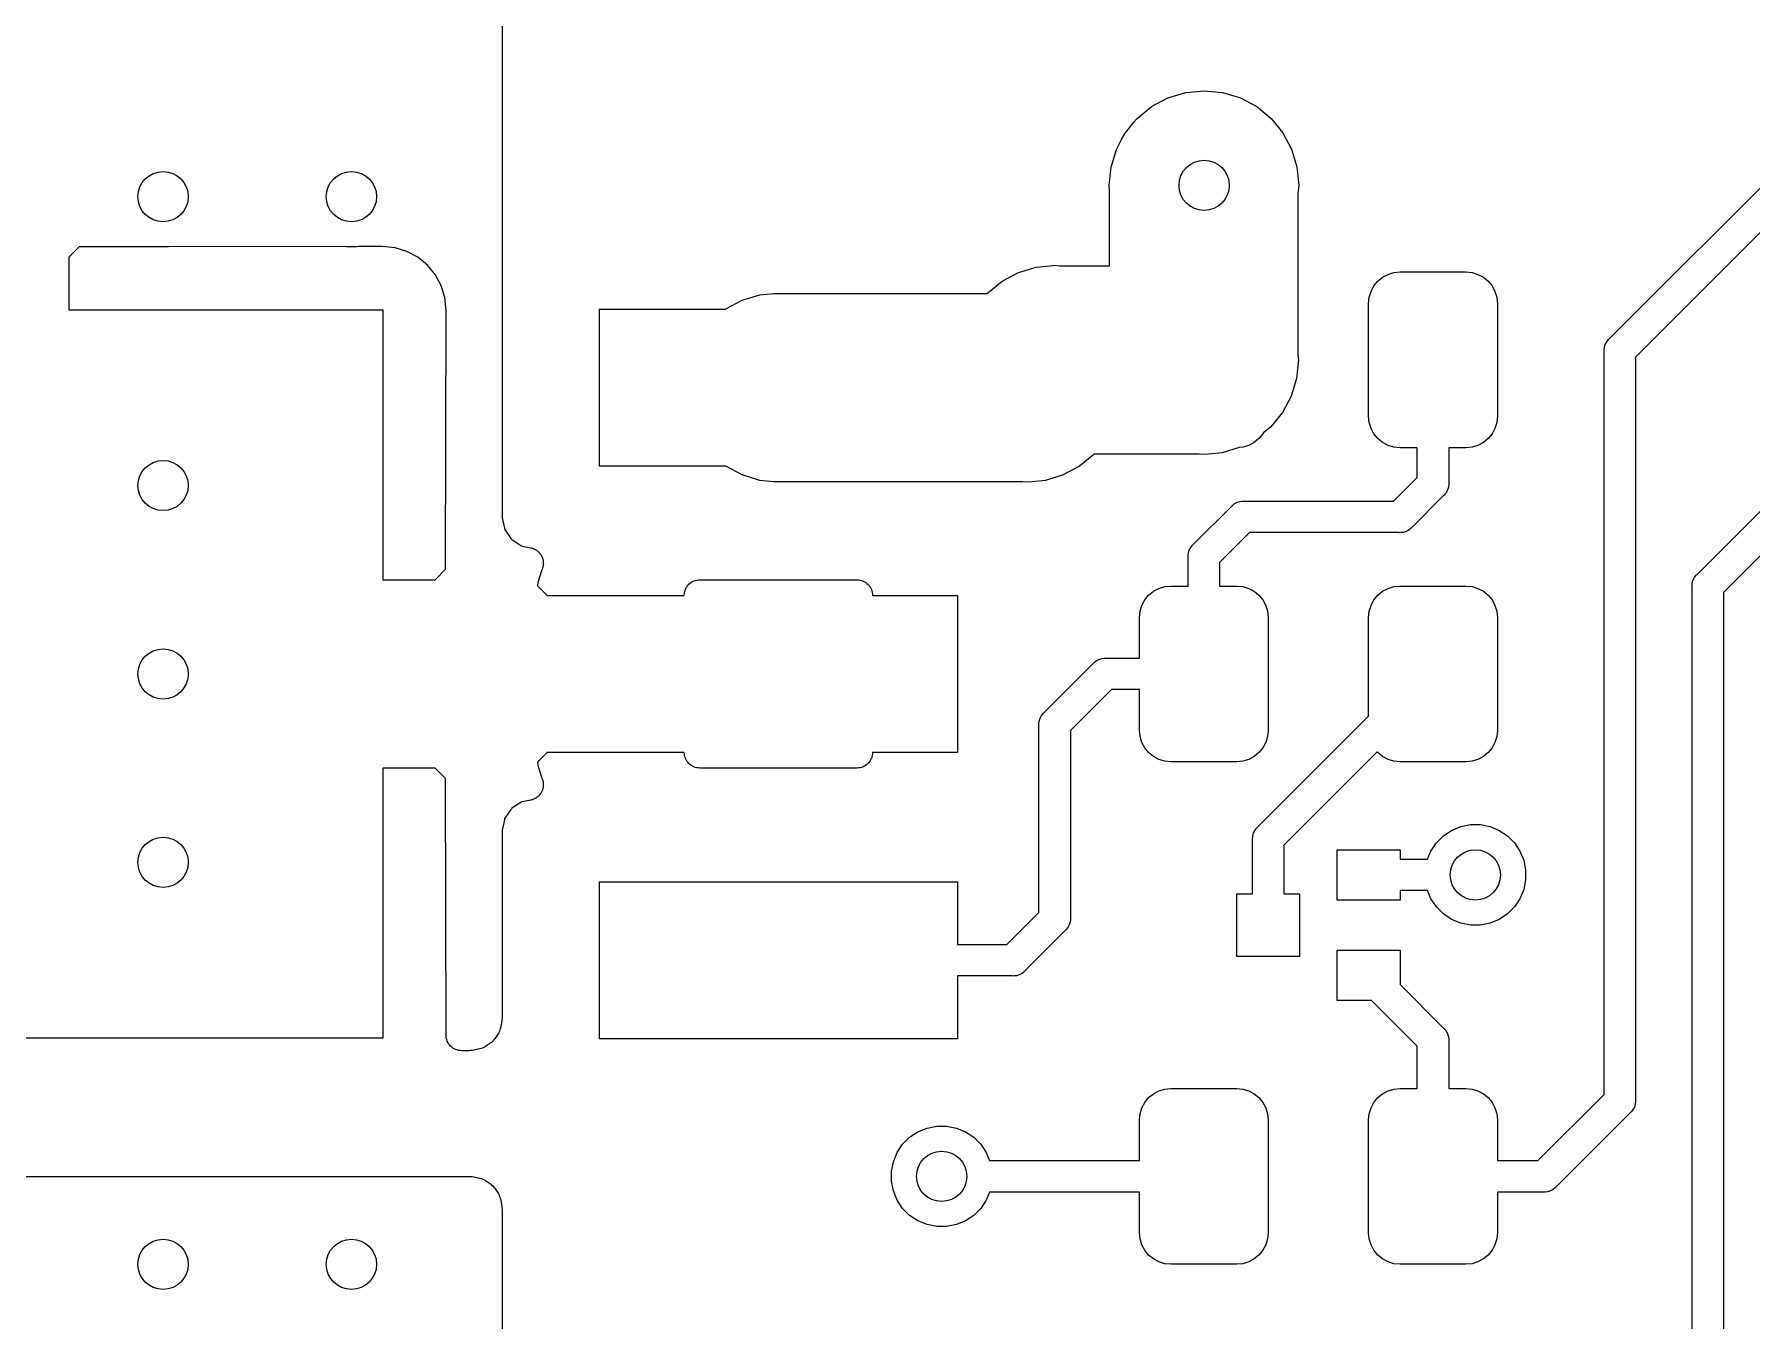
# Model space of a CAD drawing. Extents: x 1.69 to 6.13, y -5.81 to -1.91.
# Drawn here: x 2.845 to 3.384, y -3.234 to -2.831 of the extents above; entities that cross this region are included whole.
import ezdxf

# ---------------------------------------------------------------- set-up
doc = ezdxf.new("R2010")
doc.units = 0
doc.header["$MEASUREMENT"] = 0
doc.layers.add('BLACK', color=7, linetype='CONTINUOUS')

msp = doc.modelspace()

# ---------------------------------------------------------------- linework, layer by layer
at = {"layer": 'BLACK', "linetype": 'CONTINUOUS'}
for p, q in [((3.33921, -2.92647), (3.50222, -2.76346)), ((3.50357, -2.77602), (3.34744, -2.93216)), ((2.99213, -2.8056), (2.99213, -2.98204)), ((3.19572, -2.85368), (3.20085, -2.85093)), ((3.20085, -2.85093), (3.20642, -2.84925)), ((3.20642, -2.84925), (3.2122, -2.84868)), ((3.2122, -2.84868), (3.21799, -2.84925)), ((3.21799, -2.84925), (3.22356, -2.85093)), ((3.22356, -2.85093), (3.22869, -2.85368)), ((3.18956, -2.85937), (3.1902, -2.85859)), ((3.1902, -2.85859), (3.19113, -2.85746)), ((3.1902, -2.85859), (3.1902, -2.85859)), ((3.19113, -2.85746), (3.19225, -2.85654)), ((3.19225, -2.85654), (3.19235, -2.85644)), ((3.19235, -2.85644), (3.19572, -2.85368)), ((3.22869, -2.85368), (3.23318, -2.85737)), ((3.23318, -2.85737), (3.23687, -2.86186)), ((3.18469, -2.86709), (3.18633, -2.86402)), ((3.18633, -2.86402), (3.18744, -2.86196)), ((3.18744, -2.86196), (3.18956, -2.85937)), ((3.23687, -2.86186), (3.23962, -2.86699)), ((3.18301, -2.87266), (3.18469, -2.86709)), ((3.23962, -2.86699), (3.24131, -2.87256)), ((3.36677, -3.00029), (3.5024, -2.86466)), ((3.18244, -2.87844), (3.18301, -2.87266)), ((3.24131, -2.87256), (3.24188, -2.87835)), ((3.18258, -2.8799), (3.18244, -2.87844)), ((3.18258, -2.90354), (3.18258, -2.8799)), ((3.24188, -2.87835), (3.24163, -2.8808)), ((3.50389, -2.87708), (3.375, -3.00598)), ((3.24163, -2.8808), (3.24163, -2.93162)), ((2.85957, -2.89764), (2.8563, -2.90091)), ((2.8563, -2.90091), (2.8563, -2.91732)), ((2.88411, -2.89761), (2.85957, -2.89764)), ((2.88428, -2.89764), (2.88411, -2.89761)), ((2.88738, -2.89764), (2.88428, -2.89764)), ((2.88756, -2.8976), (2.88738, -2.89764)), ((2.94281, -2.89753), (2.88756, -2.8976)), ((2.94333, -2.89764), (2.94281, -2.89753)), ((2.94643, -2.89764), (2.94333, -2.89764)), ((2.94698, -2.89753), (2.94643, -2.89764)), ((2.95449, -2.89752), (2.94698, -2.89753)), ((2.95858, -2.89792), (2.95449, -2.89752)), ((2.96229, -2.89905), (2.95858, -2.89792)), ((2.96571, -2.90088), (2.96229, -2.89905)), ((2.96871, -2.90334), (2.96571, -2.90088)), ((2.97117, -2.90633), (2.96871, -2.90334)), ((2.973, -2.90975), (2.97117, -2.90633)), ((3.14887, -2.9084), (3.154, -2.90566)), ((3.154, -2.90566), (3.15957, -2.90397)), ((3.15957, -2.90397), (3.1639, -2.90354)), ((3.1639, -2.90354), (3.16535, -2.9034)), ((3.1639, -2.90354), (3.1639, -2.90354)), ((3.16535, -2.9034), (3.1668, -2.90354)), ((3.1668, -2.90354), (3.18258, -2.90354)), ((3.26666, -2.90839), (3.26815, -2.90717)), ((3.26815, -2.90717), (3.26986, -2.90626)), ((3.26986, -2.90626), (3.2717, -2.9057)), ((3.2717, -2.9057), (3.27362, -2.90551)), ((3.27362, -2.90551), (3.29429, -2.90551)), ((3.29429, -2.90551), (3.29621, -2.9057)), ((3.29621, -2.9057), (3.29806, -2.90626)), ((3.29806, -2.90626), (3.29976, -2.90717)), ((3.29976, -2.90717), (3.30125, -2.90839)), ((2.97412, -2.91346), (2.973, -2.90975)), ((3.06739, -2.91432), (3.07295, -2.91263)), ((3.07295, -2.91263), (3.07729, -2.9122)), ((3.07729, -2.9122), (3.14428, -2.9122)), ((3.14428, -2.9122), (3.14437, -2.91209)), ((3.14437, -2.91209), (3.14887, -2.9084)), ((3.26397, -2.91343), (3.26453, -2.91159)), ((3.26453, -2.91159), (3.26544, -2.90989)), ((3.26544, -2.90989), (3.26666, -2.90839)), ((3.30125, -2.90839), (3.30248, -2.90989)), ((3.30248, -2.90989), (3.30338, -2.91159)), ((3.30338, -2.91159), (3.30394, -2.91343)), ((2.8563, -2.91732), (2.95472, -2.91732)), ((2.95472, -2.91732), (2.95472, -3.00197)), ((2.97453, -2.91756), (2.97412, -2.91346)), ((2.97441, -2.9987), (2.97453, -2.91756)), ((3.02264, -2.96634), (3.02264, -2.91713)), ((3.02264, -2.91713), (3.06218, -2.91713)), ((3.06218, -2.91713), (3.06226, -2.91706)), ((3.06226, -2.91706), (3.06739, -2.91432)), ((3.26378, -2.91535), (3.26397, -2.91343)), ((3.26378, -2.95079), (3.26378, -2.91535)), ((3.30394, -2.91343), (3.30413, -2.91535)), ((3.30413, -2.91535), (3.30413, -2.95079)), ((3.33767, -2.92915), (3.33795, -2.92823)), ((3.33795, -2.92823), (3.33841, -2.92737)), ((3.33841, -2.92737), (3.33902, -2.92662)), ((3.33902, -2.92662), (3.33921, -2.92647)), ((3.24178, -2.93307), (3.24121, -2.93886)), ((3.24163, -2.93162), (3.24178, -2.93307)), ((3.33757, -2.93012), (3.3376, -2.92988)), ((3.3376, -2.93036), (3.33757, -2.93012)), ((3.3376, -2.92988), (3.33767, -2.92915)), ((3.3376, -2.92988), (3.3376, -2.92988)), ((3.3376, -3.16332), (3.3376, -2.93036)), ((3.34744, -2.93216), (3.34744, -3.16511)), ((3.24121, -2.93886), (3.23952, -2.94443)), ((3.23952, -2.94443), (3.23678, -2.94955)), ((3.23678, -2.94955), (3.23309, -2.95405)), ((3.23309, -2.95405), (3.2308, -2.95593)), ((3.26397, -2.95271), (3.26378, -2.95079)), ((3.26453, -2.95455), (3.26397, -2.95271)), ((3.26544, -2.95626), (3.26453, -2.95455)), ((3.30338, -2.95455), (3.30248, -2.95626)), ((3.30394, -2.95271), (3.30338, -2.95455)), ((3.30413, -2.95079), (3.30394, -2.95271)), ((3.22323, -2.96055), (3.21789, -2.96217)), ((3.22436, -2.96044), (3.22323, -2.96055)), ((3.22621, -2.95988), (3.22436, -2.96044)), ((3.22791, -2.95897), (3.22621, -2.95988)), ((3.2294, -2.95775), (3.22791, -2.95897)), ((3.23062, -2.95626), (3.2294, -2.95775)), ((3.2308, -2.95593), (3.23062, -2.95626)), ((3.26666, -2.95775), (3.26544, -2.95626)), ((3.26815, -2.95897), (3.26666, -2.95775)), ((3.26986, -2.95988), (3.26815, -2.95897)), ((3.2717, -2.96044), (3.26986, -2.95988)), ((3.27362, -2.96063), (3.2717, -2.96044)), ((3.27904, -2.96063), (3.27362, -2.96063)), ((3.27904, -2.96991), (3.27904, -2.96063)), ((3.29429, -2.96063), (3.28888, -2.96063)), ((3.28888, -2.96063), (3.28888, -2.97171)), ((3.29621, -2.96044), (3.29429, -2.96063)), ((3.29806, -2.95988), (3.29621, -2.96044)), ((3.29976, -2.95897), (3.29806, -2.95988)), ((3.30125, -2.95775), (3.29976, -2.95897)), ((3.30248, -2.95626), (3.30125, -2.95775)), ((3.06218, -2.96634), (3.02264, -2.96634)), ((3.06226, -2.9664), (3.06218, -2.96634)), ((3.06739, -2.96914), (3.06226, -2.9664)), ((3.17318, -2.9664), (3.16805, -2.96914)), ((3.17767, -2.96271), (3.17318, -2.9664)), ((3.17777, -2.9626), (3.17767, -2.96271)), ((3.21066, -2.9626), (3.17777, -2.9626)), ((3.21211, -2.96274), (3.21066, -2.9626)), ((3.21356, -2.9626), (3.21211, -2.96274)), ((3.21789, -2.96217), (3.21356, -2.9626)), ((3.07295, -2.97083), (3.06739, -2.96914)), ((3.07729, -2.97126), (3.07295, -2.97083)), ((3.15524, -2.97126), (3.07729, -2.97126)), ((3.15669, -2.9714), (3.15524, -2.97126)), ((3.15814, -2.97126), (3.15669, -2.9714)), ((3.16248, -2.97083), (3.15814, -2.97126)), ((3.15814, -2.97126), (3.15814, -2.97126)), ((3.16805, -2.96914), (3.16248, -2.97083)), ((3.27158, -2.97736), (3.27904, -2.96991)), ((3.28888, -2.97171), (3.2889, -2.97195)), ((3.28727, -2.9756), (3.27727, -2.98559)), ((3.28745, -2.97545), (3.28727, -2.9756)), ((3.28767, -2.97518), (3.28745, -2.97545)), ((3.28807, -2.9747), (3.28767, -2.97518)), ((3.28853, -2.97384), (3.28807, -2.9747)), ((3.28861, -2.97355), (3.28853, -2.97384)), ((3.28881, -2.97291), (3.28861, -2.97355)), ((3.28888, -2.97219), (3.28881, -2.97291)), ((3.2889, -2.97195), (3.28888, -2.97219)), ((3.28888, -2.97219), (3.28888, -2.97219)), ((2.99213, -2.98204), (2.99217, -2.98252)), ((2.99217, -2.98252), (2.99283, -2.98581)), ((3.2088, -2.99094), (3.22076, -2.97897)), ((3.22076, -2.97897), (3.22091, -2.97879)), ((3.22091, -2.97879), (3.2212, -2.97855)), ((3.2212, -2.97855), (3.22166, -2.97817)), ((3.22166, -2.97817), (3.22252, -2.97771)), ((3.22252, -2.97771), (3.22344, -2.97743)), ((3.22344, -2.97743), (3.22417, -2.97736)), ((3.22417, -2.97736), (3.22441, -2.97734)), ((3.22417, -2.97736), (3.22417, -2.97736)), ((3.22441, -2.97734), (3.22465, -2.97736)), ((3.22465, -2.97736), (3.27158, -2.97736)), ((2.99283, -2.98581), (2.9929, -2.98604)), ((2.9929, -2.98604), (2.99301, -2.98625)), ((2.99301, -2.98625), (2.99487, -2.98904)), ((3.22645, -2.9872), (3.21703, -2.99662)), ((3.27338, -2.9872), (3.22645, -2.9872)), ((3.27362, -2.98723), (3.27338, -2.9872)), ((3.27386, -2.9872), (3.27362, -2.98723)), ((3.27459, -2.98713), (3.27386, -2.9872)), ((3.27386, -2.9872), (3.27386, -2.9872)), ((3.27551, -2.98685), (3.27459, -2.98713)), ((3.27637, -2.9864), (3.27551, -2.98685)), ((3.27712, -2.98578), (3.27637, -2.9864)), ((3.27727, -2.98559), (3.27712, -2.98578)), ((2.99487, -2.98904), (2.99503, -2.98923)), ((2.99503, -2.98923), (2.99521, -2.98938)), ((2.99521, -2.98938), (2.998, -2.99124)), ((2.998, -2.99124), (2.99821, -2.99135)), ((2.99821, -2.99135), (2.99844, -2.99142)), ((2.99844, -2.99142), (3.00108, -2.99195)), ((3.00108, -2.99195), (3.00115, -2.99196)), ((3.00115, -2.99196), (3.00139, -2.99204)), ((3.00139, -2.99204), (3.00163, -2.99209)), ((3.00163, -2.99209), (3.00185, -2.99218)), ((3.00185, -2.99218), (3.00207, -2.99226)), ((3.00207, -2.99226), (3.00228, -2.99238)), ((3.00228, -2.99238), (3.00251, -2.99247)), ((3.00251, -2.99247), (3.0027, -2.99261)), ((3.0027, -2.99261), (3.00291, -2.99272)), ((3.00291, -2.99272), (3.0031, -2.99288)), ((3.0031, -2.99288), (3.0033, -2.99302)), ((3.0033, -2.99302), (3.00347, -2.99319)), ((3.00347, -2.99319), (3.00364, -2.99334)), ((3.00364, -2.99334), (3.0038, -2.99353)), ((3.20726, -2.99362), (3.20754, -2.99269)), ((3.20754, -2.99269), (3.20799, -2.99184)), ((3.20799, -2.99184), (3.20861, -2.99109)), ((3.20861, -2.99109), (3.2088, -2.99094)), ((2.97114, -3.00197), (2.97441, -2.9987)), ((3.0038, -2.99353), (3.00397, -2.99371)), ((3.00397, -2.99371), (3.0041, -2.9939)), ((3.0041, -2.9939), (3.00424, -2.99409)), ((3.00424, -2.99409), (3.00436, -2.99431)), ((3.00436, -2.99431), (3.00449, -2.99451)), ((3.00449, -2.99451), (3.00458, -2.99473)), ((3.00466, -2.99869), (3.00454, -2.99891)), ((3.00458, -2.99473), (3.00469, -2.99494)), ((3.00473, -2.99847), (3.00466, -2.99869)), ((3.00469, -2.99494), (3.00476, -2.99518)), ((3.00482, -2.99825), (3.00473, -2.99847)), ((3.00476, -2.99518), (3.00485, -2.99541)), ((3.00487, -2.99801), (3.00482, -2.99825)), ((3.00485, -2.99541), (3.00489, -2.99564)), ((3.00494, -2.99777), (3.00487, -2.99801)), ((3.00489, -2.99564), (3.00496, -2.99586)), ((3.00497, -2.99754), (3.00494, -2.99777)), ((3.00496, -2.99586), (3.00498, -2.99611)), ((3.00502, -2.99731), (3.00497, -2.99754)), ((3.00498, -2.99611), (3.00503, -2.99635)), ((3.00503, -2.99635), (3.00502, -2.99658)), ((3.00502, -2.99658), (3.00505, -2.99682)), ((3.00505, -2.99682), (3.00502, -2.99706)), ((3.00502, -2.99706), (3.00502, -2.99731)), ((3.20716, -2.99459), (3.20719, -2.99435)), ((3.20719, -2.99483), (3.20716, -2.99459)), ((3.20719, -2.99435), (3.20726, -2.99362)), ((3.20719, -2.99435), (3.20719, -2.99435)), ((3.20719, -3.00394), (3.20719, -2.99483)), ((3.21703, -2.99662), (3.21703, -3.00394)), ((2.95472, -3.00197), (2.97114, -3.00197)), ((3.00327, -3.00285), (3.00317, -3.00384)), ((3.00317, -3.00384), (3.00622, -3.00689)), ((3.00443, -2.99916), (3.00327, -3.00285)), ((3.00444, -2.99914), (3.00443, -2.99916)), ((3.00454, -2.99891), (3.00444, -2.99914)), ((3.04983, -3.00455), (3.05005, -3.00414)), ((3.05005, -3.00414), (3.05006, -3.00412)), ((3.05006, -3.00412), (3.05007, -3.00411)), ((3.05007, -3.00411), (3.05037, -3.00375)), ((3.05037, -3.00375), (3.05067, -3.0034)), ((3.05067, -3.0034), (3.05068, -3.00339)), ((3.05068, -3.00339), (3.05069, -3.00337)), ((3.05069, -3.00337), (3.05105, -3.00308)), ((3.05105, -3.00308), (3.05141, -3.00279)), ((3.05141, -3.00279), (3.05143, -3.00278)), ((3.05143, -3.00278), (3.05144, -3.00277)), ((3.05144, -3.00277), (3.05185, -3.00256)), ((3.05185, -3.00256), (3.05226, -3.00234)), ((3.05226, -3.00234), (3.05227, -3.00233)), ((3.05227, -3.00233), (3.05229, -3.00233)), ((3.05229, -3.00233), (3.05274, -3.0022)), ((3.05274, -3.0022), (3.05318, -3.00206)), ((3.05318, -3.00206), (3.0532, -3.00206)), ((3.0532, -3.00206), (3.05321, -3.00206)), ((3.05321, -3.00206), (3.05367, -3.00201)), ((3.05367, -3.00201), (3.05413, -3.00197)), ((3.05413, -3.00197), (3.10335, -3.00197)), ((3.10335, -3.00197), (3.10338, -3.00197)), ((3.10338, -3.00197), (3.10338, -3.00197)), ((3.10338, -3.00197), (3.10338, -3.00197)), ((3.10338, -3.00197), (3.10342, -3.00197)), ((3.10342, -3.00197), (3.10387, -3.00202)), ((3.10387, -3.00202), (3.10434, -3.00207)), ((3.10434, -3.00207), (3.10435, -3.00207)), ((3.10435, -3.00207), (3.10437, -3.00208)), ((3.10437, -3.00208), (3.10481, -3.00222)), ((3.10481, -3.00222), (3.10525, -3.00235)), ((3.10525, -3.00235), (3.10527, -3.00236)), ((3.10527, -3.00236), (3.10529, -3.00237)), ((3.10529, -3.00237), (3.10569, -3.00259)), ((3.10569, -3.00259), (3.1061, -3.00281)), ((3.1061, -3.00281), (3.10611, -3.00282)), ((3.10611, -3.00282), (3.10613, -3.00283)), ((3.10613, -3.00283), (3.10648, -3.00313)), ((3.10648, -3.00313), (3.10684, -3.00342)), ((3.10684, -3.00342), (3.10685, -3.00344)), ((3.10685, -3.00344), (3.10686, -3.00345)), ((3.10686, -3.00345), (3.10715, -3.00381)), ((3.10715, -3.00381), (3.10745, -3.00417)), ((3.10745, -3.00417), (3.10745, -3.00418)), ((3.19801, -3.00469), (3.19985, -3.00413)), ((3.19985, -3.00413), (3.20177, -3.00394)), ((3.20177, -3.00394), (3.20719, -3.00394)), ((3.21703, -3.00394), (3.22244, -3.00394)), ((3.22244, -3.00394), (3.22436, -3.00413)), ((3.22436, -3.00413), (3.22621, -3.00469)), ((3.26986, -3.00469), (3.2717, -3.00413)), ((3.2717, -3.00413), (3.27362, -3.00394)), ((3.27362, -3.00394), (3.29429, -3.00394)), ((3.29429, -3.00394), (3.29621, -3.00413)), ((3.29621, -3.00413), (3.29806, -3.00469)), ((3.36513, -3.00394), (3.36516, -3.0037)), ((3.36516, -3.00418), (3.36513, -3.00394)), ((3.36516, -3.0037), (3.36523, -3.00297)), ((3.36516, -3.0037), (3.36516, -3.0037)), ((3.36523, -3.00297), (3.36551, -3.00204)), ((3.36551, -3.00204), (3.36597, -3.00119)), ((3.36597, -3.00119), (3.36658, -3.00044)), ((3.36658, -3.00044), (3.36677, -3.00029)), ((3.00622, -3.00689), (3.04921, -3.00689)), ((3.04921, -3.00682), (3.04926, -3.00636)), ((3.04921, -3.00685), (3.04921, -3.00682)), ((3.04921, -3.00686), (3.04921, -3.00685)), ((3.04921, -3.00689), (3.04921, -3.00686)), ((3.04921, -3.00686), (3.04921, -3.00686)), ((3.04926, -3.00636), (3.04931, -3.0059)), ((3.04931, -3.0059), (3.04932, -3.00588)), ((3.04932, -3.00587), (3.04946, -3.00543)), ((3.04932, -3.00588), (3.04932, -3.00587)), ((3.04946, -3.00543), (3.0496, -3.00498)), ((3.0496, -3.00498), (3.04961, -3.00497)), ((3.04961, -3.00495), (3.04983, -3.00455)), ((3.04961, -3.00497), (3.04961, -3.00495)), ((3.10745, -3.00418), (3.10746, -3.0042)), ((3.10746, -3.0042), (3.10768, -3.00461)), ((3.10768, -3.00461), (3.1079, -3.00501)), ((3.1079, -3.00501), (3.1079, -3.00503)), ((3.1079, -3.00503), (3.10791, -3.00505)), ((3.10791, -3.00505), (3.10804, -3.00549)), ((3.10804, -3.00549), (3.10817, -3.00593)), ((3.10817, -3.00593), (3.10818, -3.00595)), ((3.10818, -3.00595), (3.10818, -3.00597)), ((3.10818, -3.00597), (3.10822, -3.00643)), ((3.10822, -3.00643), (3.10827, -3.00689)), ((3.10827, -3.00689), (3.13484, -3.00689)), ((3.13484, -3.00689), (3.13484, -3.0561)), ((3.19268, -3.01001), (3.19359, -3.00831)), ((3.19359, -3.00831), (3.19481, -3.00682)), ((3.19481, -3.00682), (3.1963, -3.0056)), ((3.1963, -3.0056), (3.19801, -3.00469)), ((3.22621, -3.00469), (3.22791, -3.0056)), ((3.22791, -3.0056), (3.2294, -3.00682)), ((3.2294, -3.00682), (3.23062, -3.00831)), ((3.23062, -3.00831), (3.23153, -3.01001)), ((3.26453, -3.01001), (3.26544, -3.00831)), ((3.26544, -3.00831), (3.26666, -3.00682)), ((3.26666, -3.00682), (3.26815, -3.0056)), ((3.26815, -3.0056), (3.26986, -3.00469)), ((3.29806, -3.00469), (3.29976, -3.0056)), ((3.29976, -3.0056), (3.30125, -3.00682)), ((3.30125, -3.00682), (3.30248, -3.00831)), ((3.30248, -3.00831), (3.30338, -3.01001)), ((3.36516, -3.55702), (3.36516, -3.00418)), ((3.375, -3.00598), (3.375, -3.55881)), ((3.19193, -3.01378), (3.19212, -3.01186)), ((3.19193, -3.02657), (3.19193, -3.01378)), ((3.19212, -3.01186), (3.19268, -3.01001)), ((3.23153, -3.01001), (3.23209, -3.01186)), ((3.23209, -3.01186), (3.23228, -3.01378)), ((3.23228, -3.01378), (3.23228, -3.04921)), ((3.26378, -3.01378), (3.26397, -3.01186)), ((3.26378, -3.04471), (3.26378, -3.01378)), ((3.26397, -3.01186), (3.26453, -3.01001)), ((3.30338, -3.01001), (3.30394, -3.01186)), ((3.30394, -3.01186), (3.30413, -3.01378)), ((3.30413, -3.01378), (3.30413, -3.04921)), ((3.16205, -3.04359), (3.17745, -3.02819)), ((3.17745, -3.02819), (3.17761, -3.028)), ((3.17761, -3.028), (3.17779, -3.02785)), ((3.17779, -3.02785), (3.17831, -3.02742)), ((3.17779, -3.02785), (3.17779, -3.02785)), ((3.17831, -3.02742), (3.17836, -3.02738)), ((3.17836, -3.02738), (3.17921, -3.02693)), ((3.17921, -3.02693), (3.18014, -3.02665)), ((3.18014, -3.02665), (3.18086, -3.02657)), ((3.18086, -3.02657), (3.1811, -3.02655)), ((3.18086, -3.02657), (3.18086, -3.02657)), ((3.1811, -3.02655), (3.18134, -3.02657)), ((3.18134, -3.02657), (3.19193, -3.02657)), ((3.18314, -3.03642), (3.17028, -3.04928)), ((3.19193, -3.03642), (3.18314, -3.03642)), ((3.19193, -3.04921), (3.19193, -3.03642)), ((3.16041, -3.04724), (3.16043, -3.047)), ((3.16043, -3.04749), (3.16041, -3.04724)), ((3.16043, -3.047), (3.1605, -3.04628)), ((3.16043, -3.047), (3.16043, -3.047)), ((3.1605, -3.04628), (3.16079, -3.04535)), ((3.16079, -3.04535), (3.16124, -3.0445)), ((3.16124, -3.0445), (3.16186, -3.04375)), ((3.16186, -3.04375), (3.16205, -3.04359)), ((3.22897, -3.07952), (3.26378, -3.04471)), ((3.16043, -3.10623), (3.16043, -3.04749)), ((3.17028, -3.04928), (3.17028, -3.10803)), ((3.19212, -3.05113), (3.19193, -3.04921)), ((3.19268, -3.05298), (3.19212, -3.05113)), ((3.23209, -3.05113), (3.23153, -3.05298)), ((3.23228, -3.04921), (3.23209, -3.05113)), ((3.30394, -3.05113), (3.30338, -3.05298)), ((3.30413, -3.04921), (3.30394, -3.05113)), ((3.00622, -3.0561), (3.00317, -3.05915)), ((3.04921, -3.0561), (3.00622, -3.0561)), ((3.04926, -3.05656), (3.04921, -3.0561)), ((3.0493, -3.05702), (3.04926, -3.05656)), ((3.0493, -3.05704), (3.0493, -3.05702)), ((3.04931, -3.05706), (3.0493, -3.05704)), ((3.04944, -3.0575), (3.04931, -3.05706)), ((3.04957, -3.05795), (3.04944, -3.0575)), ((3.04958, -3.05796), (3.04957, -3.05795)), ((3.04958, -3.05798), (3.04958, -3.05796)), ((3.0498, -3.05839), (3.04958, -3.05798)), ((3.10788, -3.05801), (3.10787, -3.05802)), ((3.10802, -3.05757), (3.10788, -3.05801)), ((3.10816, -3.05713), (3.10802, -3.05757)), ((3.10817, -3.05709), (3.10816, -3.05711)), ((3.10816, -3.05711), (3.10816, -3.05713)), ((3.10822, -3.05663), (3.10817, -3.05709)), ((3.10827, -3.05617), (3.10822, -3.05663)), ((3.13484, -3.0561), (3.10827, -3.0561)), ((3.10827, -3.0561), (3.10827, -3.05614)), ((3.10827, -3.05614), (3.10827, -3.05614)), ((3.10827, -3.05614), (3.10827, -3.05614)), ((3.10827, -3.05614), (3.10827, -3.05617)), ((3.19359, -3.05468), (3.19268, -3.05298)), ((3.19481, -3.05617), (3.19359, -3.05468)), ((3.1963, -3.0574), (3.19481, -3.05617)), ((3.19801, -3.05831), (3.1963, -3.0574)), ((3.22791, -3.0574), (3.22621, -3.05831)), ((3.2294, -3.05617), (3.22791, -3.0574)), ((3.23062, -3.05468), (3.2294, -3.05617)), ((3.23153, -3.05298), (3.23062, -3.05468)), ((3.26647, -3.05594), (3.2372, -3.08521)), ((3.26666, -3.05617), (3.26647, -3.05594)), ((3.26815, -3.0574), (3.26666, -3.05617)), ((3.26986, -3.05831), (3.26815, -3.0574)), ((3.29976, -3.0574), (3.29806, -3.05831)), ((3.30125, -3.05617), (3.29976, -3.0574)), ((3.30248, -3.05468), (3.30125, -3.05617)), ((3.30338, -3.05298), (3.30248, -3.05468)), ((2.97114, -3.06102), (2.95472, -3.06102)), ((2.95472, -3.06102), (2.95472, -3.14567)), ((2.97441, -3.0643), (2.97114, -3.06102)), ((3.00317, -3.05915), (3.00327, -3.06014)), ((3.00327, -3.06014), (3.00443, -3.06384)), ((3.05002, -3.0588), (3.0498, -3.05839)), ((3.05003, -3.05881), (3.05002, -3.0588)), ((3.05003, -3.05883), (3.05003, -3.05881)), ((3.05033, -3.05918), (3.05003, -3.05883)), ((3.05062, -3.05955), (3.05033, -3.05918)), ((3.05063, -3.05956), (3.05062, -3.05955)), ((3.05064, -3.05957), (3.05063, -3.05956)), ((3.051, -3.05986), (3.05064, -3.05957)), ((3.05135, -3.06016), (3.051, -3.05986)), ((3.05137, -3.06017), (3.05135, -3.06016)), ((3.05138, -3.06018), (3.05137, -3.06017)), ((3.05179, -3.0604), (3.05138, -3.06018)), ((3.0522, -3.06063), (3.05179, -3.0604)), ((3.05221, -3.06063), (3.0522, -3.06063)), ((3.05223, -3.06064), (3.05221, -3.06063)), ((3.05267, -3.06078), (3.05223, -3.06064)), ((3.05311, -3.06092), (3.05267, -3.06078)), ((3.05313, -3.06092), (3.05311, -3.06092)), ((3.05314, -3.06092), (3.05313, -3.06092)), ((3.05361, -3.06097), (3.05314, -3.06092)), ((3.05407, -3.06102), (3.05361, -3.06097)), ((3.0541, -3.06102), (3.05407, -3.06102)), ((3.05413, -3.06102), (3.0541, -3.06102)), ((3.0541, -3.06102), (3.0541, -3.06102)), ((3.0541, -3.06102), (3.0541, -3.06102)), ((3.10335, -3.06102), (3.05413, -3.06102)), ((3.10381, -3.06098), (3.10335, -3.06102)), ((3.10427, -3.06094), (3.10381, -3.06098)), ((3.10429, -3.06093), (3.10427, -3.06094)), ((3.1043, -3.06093), (3.10429, -3.06093)), ((3.10474, -3.0608), (3.1043, -3.06093)), ((3.10519, -3.06067), (3.10474, -3.0608)), ((3.10521, -3.06066), (3.10519, -3.06067)), ((3.10522, -3.06065), (3.10521, -3.06066)), ((3.10563, -3.06044), (3.10522, -3.06065)), ((3.10604, -3.06022), (3.10563, -3.06044)), ((3.10605, -3.06021), (3.10604, -3.06022)), ((3.10607, -3.0602), (3.10605, -3.06021)), ((3.10643, -3.05991), (3.10607, -3.0602)), ((3.10679, -3.05962), (3.10643, -3.05991)), ((3.1068, -3.05961), (3.10679, -3.05962)), ((3.10681, -3.05959), (3.1068, -3.05961)), ((3.10711, -3.05924), (3.10681, -3.05959)), ((3.10741, -3.05888), (3.10711, -3.05924)), ((3.10742, -3.05887), (3.10741, -3.05888)), ((3.10743, -3.05885), (3.10742, -3.05887)), ((3.10765, -3.05845), (3.10743, -3.05885)), ((3.10787, -3.05804), (3.10765, -3.05845)), ((3.10787, -3.05802), (3.10787, -3.05804)), ((3.19985, -3.05887), (3.19801, -3.05831)), ((3.20177, -3.05906), (3.19985, -3.05887)), ((3.22244, -3.05906), (3.20177, -3.05906)), ((3.22436, -3.05887), (3.22244, -3.05906)), ((3.22621, -3.05831), (3.22436, -3.05887)), ((3.2717, -3.05887), (3.26986, -3.05831)), ((3.27362, -3.05906), (3.2717, -3.05887)), ((3.29429, -3.05906), (3.27362, -3.05906)), ((3.29621, -3.05887), (3.29429, -3.05906)), ((3.29806, -3.05831), (3.29621, -3.05887)), ((2.97453, -3.14469), (2.97441, -3.0643)), ((3.00432, -3.06874), (3.00421, -3.06896)), ((3.00446, -3.06854), (3.00432, -3.06874)), ((3.00443, -3.06384), (3.00444, -3.06386)), ((3.00444, -3.06386), (3.00448, -3.06392)), ((3.00455, -3.06832), (3.00446, -3.06854)), ((3.00448, -3.06392), (3.00457, -3.06415)), ((3.00466, -3.06812), (3.00455, -3.06832)), ((3.00457, -3.06415), (3.00469, -3.06437)), ((3.00474, -3.06788), (3.00466, -3.06812)), ((3.00469, -3.06437), (3.00475, -3.06459)), ((3.00483, -3.06765), (3.00474, -3.06788)), ((3.00475, -3.06459), (3.00484, -3.06481)), ((3.00488, -3.06742), (3.00483, -3.06765)), ((3.00484, -3.06481), (3.00489, -3.06505)), ((3.00495, -3.0672), (3.00488, -3.06742)), ((3.00489, -3.06505), (3.00496, -3.06529)), ((3.00497, -3.06695), (3.00495, -3.0672)), ((3.00496, -3.06529), (3.00498, -3.06552)), ((3.00502, -3.06671), (3.00497, -3.06695)), ((3.00498, -3.06552), (3.00502, -3.06575)), ((3.00502, -3.06575), (3.00502, -3.066)), ((3.00502, -3.066), (3.00505, -3.06625)), ((3.00505, -3.06625), (3.00502, -3.06648)), ((3.00502, -3.06648), (3.00502, -3.06671)), ((2.99487, -3.07395), (2.99301, -3.07674)), ((2.99503, -3.07377), (2.99487, -3.07395)), ((2.99521, -3.07361), (2.99503, -3.07377)), ((2.998, -3.07175), (2.99521, -3.07361)), ((2.99821, -3.07164), (2.998, -3.07175)), ((2.99844, -3.07157), (2.99821, -3.07164)), ((3.00108, -3.07104), (2.99844, -3.07157)), ((3.00132, -3.07097), (3.00108, -3.07104)), ((3.00157, -3.07092), (3.00132, -3.07097)), ((3.00178, -3.07083), (3.00157, -3.07092)), ((3.002, -3.07076), (3.00178, -3.07083)), ((3.00222, -3.07065), (3.002, -3.07076)), ((3.00245, -3.07055), (3.00222, -3.07065)), ((3.00265, -3.07042), (3.00245, -3.07055)), ((3.00285, -3.07031), (3.00265, -3.07042)), ((3.00304, -3.07015), (3.00285, -3.07031)), ((3.00325, -3.07002), (3.00304, -3.07015)), ((3.00341, -3.06985), (3.00325, -3.07002)), ((3.00359, -3.0697), (3.00341, -3.06985)), ((3.00375, -3.06951), (3.00359, -3.0697)), ((3.00393, -3.06934), (3.00375, -3.06951)), ((3.00406, -3.06914), (3.00393, -3.06934)), ((3.00421, -3.06896), (3.00406, -3.06914)), ((2.99283, -3.07718), (2.99217, -3.08047)), ((2.9929, -3.07695), (2.99283, -3.07718)), ((2.99301, -3.07674), (2.9929, -3.07695)), ((3.22879, -3.07967), (3.22897, -3.07952)), ((3.28978, -3.08053), (3.29265, -3.07935)), ((3.29265, -3.07935), (3.29569, -3.07874)), ((3.29569, -3.07874), (3.2988, -3.07874)), ((3.2988, -3.07874), (3.30184, -3.07935)), ((3.30184, -3.07935), (3.3047, -3.08053)), ((2.99217, -3.08047), (2.99213, -3.08095)), ((2.99213, -3.08095), (2.99213, -3.13928)), ((3.22734, -3.08317), (3.22743, -3.0822)), ((3.22736, -3.08341), (3.22734, -3.08317)), ((3.22736, -3.10039), (3.22736, -3.08341)), ((3.22743, -3.0822), (3.22771, -3.08128)), ((3.22771, -3.08128), (3.22817, -3.08042)), ((3.22817, -3.08042), (3.22863, -3.07986)), ((3.22863, -3.07986), (3.22879, -3.07967)), ((3.22863, -3.07986), (3.22863, -3.07986)), ((3.28329, -3.08703), (3.28501, -3.08445)), ((3.28501, -3.08445), (3.28721, -3.08226)), ((3.28721, -3.08226), (3.28978, -3.08053)), ((3.3047, -3.08053), (3.30728, -3.08226)), ((3.30728, -3.08226), (3.30948, -3.08445)), ((3.30948, -3.08445), (3.3112, -3.08703)), ((3.2372, -3.08521), (3.2372, -3.10039)), ((3.25394, -3.10236), (3.25394, -3.08661)), ((3.25394, -3.08661), (3.27362, -3.08661)), ((3.27362, -3.08661), (3.27362, -3.08957)), ((3.27362, -3.08957), (3.28224, -3.08957)), ((3.28224, -3.08957), (3.28329, -3.08703)), ((3.3112, -3.08703), (3.31239, -3.08989)), ((3.31239, -3.08989), (3.31299, -3.09294)), ((3.31299, -3.09294), (3.31299, -3.09604)), ((3.02264, -3.14587), (3.02264, -3.09665)), ((3.02264, -3.09665), (3.13484, -3.09665)), ((3.13484, -3.09665), (3.13484, -3.11634)), ((3.22244, -3.12008), (3.22244, -3.10039)), ((3.22244, -3.10039), (3.22736, -3.10039)), ((3.2372, -3.10039), (3.24213, -3.10039)), ((3.24213, -3.10039), (3.24213, -3.12008)), ((3.28224, -3.09941), (3.27362, -3.09941)), ((3.27362, -3.09941), (3.27362, -3.10236)), ((3.28329, -3.10195), (3.28224, -3.09941)), ((3.31239, -3.09908), (3.3112, -3.10195)), ((3.31299, -3.09604), (3.31239, -3.09908)), ((3.15032, -3.11634), (3.16043, -3.10623)), ((3.27362, -3.10236), (3.25394, -3.10236)), ((3.28501, -3.10453), (3.28329, -3.10195)), ((3.28721, -3.10672), (3.28501, -3.10453)), ((3.30948, -3.10453), (3.30728, -3.10672)), ((3.3112, -3.10195), (3.30948, -3.10453)), ((3.16885, -3.11176), (3.16866, -3.11192)), ((3.169, -3.11158), (3.16885, -3.11176)), ((3.16947, -3.11102), (3.169, -3.11158)), ((3.169, -3.11158), (3.169, -3.11158)), ((3.16992, -3.11016), (3.16947, -3.11102)), ((3.16947, -3.11102), (3.16947, -3.11102)), ((3.1702, -3.10923), (3.16992, -3.11016)), ((3.17028, -3.10851), (3.1702, -3.10923)), ((3.17028, -3.10803), (3.1703, -3.10827)), ((3.1703, -3.10827), (3.17028, -3.10851)), ((3.17028, -3.10851), (3.17028, -3.10851)), ((3.28978, -3.10844), (3.28721, -3.10672)), ((3.29265, -3.10963), (3.28978, -3.10844)), ((3.29569, -3.11024), (3.29265, -3.10963)), ((3.2988, -3.11024), (3.29569, -3.11024)), ((3.30184, -3.10963), (3.2988, -3.11024)), ((3.3047, -3.10844), (3.30184, -3.10963)), ((3.30728, -3.10672), (3.3047, -3.10844)), ((3.13484, -3.11634), (3.15032, -3.11634)), ((3.16866, -3.11192), (3.15601, -3.12457)), ((3.24213, -3.12008), (3.22244, -3.12008)), ((3.25394, -3.13386), (3.25394, -3.11811)), ((3.25394, -3.11811), (3.27362, -3.11811)), ((3.27362, -3.11811), (3.27362, -3.12887)), ((3.15212, -3.12618), (3.13484, -3.12618)), ((3.13484, -3.12618), (3.13484, -3.14587)), ((3.15236, -3.1262), (3.15212, -3.12618)), ((3.1526, -3.12618), (3.15236, -3.1262)), ((3.15333, -3.12611), (3.1526, -3.12618)), ((3.1526, -3.12618), (3.1526, -3.12618)), ((3.15425, -3.12583), (3.15333, -3.12611)), ((3.15511, -3.12537), (3.15425, -3.12583)), ((3.15586, -3.12476), (3.15511, -3.12537)), ((3.15601, -3.12457), (3.15586, -3.12476)), ((3.27362, -3.12887), (3.28727, -3.14251)), ((3.26469, -3.13386), (3.25394, -3.13386)), ((3.27904, -3.1482), (3.26469, -3.13386)), ((2.99104, -3.14395), (2.99083, -3.14434)), ((2.99126, -3.14355), (2.99104, -3.14395)), ((2.99127, -3.14352), (2.99126, -3.14355)), ((2.99129, -3.1435), (2.99127, -3.14352)), ((2.99142, -3.14307), (2.99129, -3.1435)), ((2.99155, -3.14264), (2.99142, -3.14307)), ((2.99157, -3.14258), (2.99155, -3.14264)), ((2.99203, -3.14024), (2.99157, -3.14257)), ((2.99157, -3.14257), (2.99157, -3.14258)), ((2.99157, -3.14258), (2.99157, -3.14258)), ((2.99157, -3.14258), (2.99157, -3.14258)), ((2.99208, -3.13979), (2.99203, -3.14024)), ((2.99213, -3.13935), (2.99208, -3.13979)), ((2.99213, -3.13928), (2.99213, -3.13928)), ((2.99213, -3.13928), (2.99213, -3.13928)), ((2.99213, -3.13928), (2.99213, -3.13928)), ((2.99213, -3.13928), (2.99213, -3.13935)), ((3.28727, -3.14251), (3.28745, -3.14266)), ((3.28745, -3.14266), (3.28761, -3.14285)), ((3.28761, -3.14285), (3.28761, -3.14285)), ((3.28761, -3.14285), (3.28796, -3.14329)), ((3.28796, -3.14329), (3.28807, -3.14341)), ((3.28807, -3.14341), (3.28853, -3.14427)), ((2.95472, -3.14567), (2.69882, -3.14567)), ((2.97457, -3.14515), (2.97453, -3.14469)), ((2.97461, -3.14561), (2.97457, -3.14515)), ((2.97462, -3.14563), (2.97461, -3.14561)), ((2.97462, -3.14565), (2.97462, -3.14563)), ((2.97476, -3.14609), (2.97462, -3.14565)), ((2.97489, -3.14653), (2.97476, -3.14609)), ((2.9749, -3.14655), (2.97489, -3.14653)), ((2.9749, -3.14657), (2.9749, -3.14655)), ((2.97512, -3.14697), (2.9749, -3.14657)), ((2.97533, -3.14738), (2.97512, -3.14697)), ((2.97534, -3.1474), (2.97533, -3.14738)), ((2.97535, -3.14741), (2.97534, -3.1474)), ((2.97564, -3.14777), (2.97535, -3.14741)), ((2.97593, -3.14813), (2.97564, -3.14777)), ((2.97595, -3.14814), (2.97593, -3.14813)), ((2.97596, -3.14816), (2.97595, -3.14814)), ((2.97631, -3.14845), (2.97596, -3.14816)), ((2.97667, -3.14875), (2.97631, -3.14845)), ((2.97669, -3.14876), (2.97667, -3.14875)), ((2.9767, -3.14877), (2.97669, -3.14876)), ((2.97711, -3.14899), (2.9767, -3.14877)), ((2.97751, -3.14921), (2.97711, -3.14899)), ((2.97753, -3.14921), (2.97751, -3.14921)), ((2.97755, -3.14922), (2.97753, -3.14921)), ((2.97799, -3.14936), (2.97755, -3.14922)), ((2.97843, -3.1495), (2.97799, -3.14936)), ((2.97845, -3.1495), (2.97843, -3.1495)), ((2.97847, -3.14951), (2.97845, -3.1495)), ((2.97892, -3.14955), (2.97847, -3.14951)), ((2.98269, -3.14952), (2.98224, -3.14956)), ((2.98275, -3.14951), (2.98269, -3.14952)), ((2.98276, -3.14951), (2.98275, -3.14951)), ((2.98275, -3.14951), (2.98275, -3.14951)), ((2.98275, -3.14951), (2.98275, -3.14951)), ((2.98509, -3.14905), (2.98276, -3.14951)), ((2.98552, -3.14892), (2.98509, -3.14905)), ((2.98595, -3.14879), (2.98552, -3.14892)), ((2.98598, -3.14878), (2.98595, -3.14879)), ((2.98601, -3.14877), (2.98598, -3.14878)), ((2.98641, -3.14856), (2.98601, -3.14877)), ((2.98681, -3.14835), (2.98641, -3.14856)), ((2.98686, -3.14832), (2.98681, -3.14835)), ((2.98843, -3.14727), (2.98686, -3.14831)), ((2.98686, -3.14831), (2.98686, -3.14832)), ((2.98686, -3.14832), (2.98686, -3.14832)), ((2.98686, -3.14832), (2.98686, -3.14832)), ((2.98878, -3.14698), (2.98843, -3.14727)), ((2.98913, -3.1467), (2.98878, -3.14698)), ((2.98915, -3.14668), (2.98913, -3.1467)), ((2.98917, -3.14666), (2.98915, -3.14668)), ((2.98946, -3.14631), (2.98917, -3.14666)), ((2.98975, -3.14597), (2.98946, -3.14631)), ((2.98978, -3.14592), (2.98975, -3.14597)), ((2.98979, -3.14591), (2.98978, -3.14592)), ((2.98978, -3.14592), (2.98978, -3.14592)), ((2.98978, -3.14592), (2.98978, -3.14592)), ((2.99083, -3.14434), (2.98979, -3.14591)), ((3.13484, -3.14587), (3.02264, -3.14587)), ((3.27904, -3.16142), (3.27904, -3.1482)), ((3.28853, -3.14427), (3.28881, -3.1452)), ((3.28881, -3.1452), (3.28888, -3.14592)), ((3.28888, -3.14592), (3.28888, -3.14592)), ((3.28888, -3.14592), (3.2889, -3.14616)), ((3.2889, -3.14616), (3.28888, -3.1464)), ((3.28888, -3.1464), (3.28888, -3.16142)), ((2.97938, -3.14961), (2.97892, -3.14955)), ((2.97942, -3.14961), (2.97938, -3.14961)), ((2.97945, -3.14961), (2.97942, -3.14961)), ((2.97942, -3.14961), (2.97942, -3.14961)), ((2.97942, -3.14961), (2.97942, -3.14961)), ((2.9818, -3.14961), (2.97945, -3.14961)), ((2.98224, -3.14956), (2.9818, -3.14961)), ((3.19359, -3.16579), (3.19481, -3.1643)), ((3.19481, -3.1643), (3.1963, -3.16308)), ((3.1963, -3.16308), (3.19801, -3.16217)), ((3.19801, -3.16217), (3.19985, -3.16161)), ((3.19985, -3.16161), (3.20177, -3.16142)), ((3.20177, -3.16142), (3.22244, -3.16142)), ((3.22244, -3.16142), (3.22436, -3.16161)), ((3.22436, -3.16161), (3.22621, -3.16217)), ((3.22621, -3.16217), (3.22791, -3.16308)), ((3.22791, -3.16308), (3.2294, -3.1643)), ((3.2294, -3.1643), (3.23062, -3.16579)), ((3.26544, -3.16579), (3.26666, -3.1643)), ((3.26666, -3.1643), (3.26815, -3.16308)), ((3.26815, -3.16308), (3.26986, -3.16217)), ((3.26986, -3.16217), (3.2717, -3.16161)), ((3.2717, -3.16161), (3.27362, -3.16142)), ((3.27362, -3.16142), (3.27904, -3.16142)), ((3.28888, -3.16142), (3.29429, -3.16142)), ((3.29429, -3.16142), (3.29621, -3.16161)), ((3.29621, -3.16161), (3.29806, -3.16217)), ((3.29806, -3.16217), (3.29976, -3.16308)), ((3.29976, -3.16308), (3.30125, -3.1643)), ((3.30125, -3.1643), (3.30248, -3.16579)), ((3.31686, -3.18406), (3.3376, -3.16332)), ((3.34744, -3.1656), (3.34737, -3.16632)), ((3.34744, -3.16511), (3.34746, -3.16535)), ((3.34746, -3.16535), (3.34744, -3.1656)), ((3.34744, -3.1656), (3.34744, -3.1656)), ((3.19193, -3.17126), (3.19212, -3.16934)), ((3.19212, -3.16934), (3.19268, -3.16749)), ((3.19268, -3.16749), (3.19359, -3.16579)), ((3.23062, -3.16579), (3.23153, -3.16749)), ((3.23153, -3.16749), (3.23209, -3.16934)), ((3.23209, -3.16934), (3.23228, -3.17126)), ((3.26378, -3.17126), (3.26397, -3.16934)), ((3.26397, -3.16934), (3.26453, -3.16749)), ((3.26453, -3.16749), (3.26544, -3.16579)), ((3.30248, -3.16579), (3.30338, -3.16749)), ((3.30338, -3.16749), (3.30394, -3.16934)), ((3.30394, -3.16934), (3.30413, -3.17126)), ((3.34583, -3.169), (3.32255, -3.19229)), ((3.34602, -3.16885), (3.34583, -3.169)), ((3.34617, -3.16866), (3.34602, -3.16885)), ((3.34663, -3.1681), (3.34617, -3.16866)), ((3.34617, -3.16866), (3.34617, -3.16866)), ((3.34709, -3.16725), (3.34663, -3.1681)), ((3.34719, -3.16693), (3.34709, -3.16725)), ((3.34737, -3.16632), (3.34719, -3.16693)), ((3.11988, -3.17674), (3.12246, -3.17502)), ((3.12246, -3.17502), (3.12533, -3.17383)), ((3.12533, -3.17383), (3.12837, -3.17323)), ((3.12837, -3.17323), (3.13147, -3.17323)), ((3.13147, -3.17323), (3.13452, -3.17383)), ((3.13452, -3.17383), (3.13738, -3.17502)), ((3.13738, -3.17502), (3.13996, -3.17674)), ((3.19193, -3.18406), (3.19193, -3.17126)), ((3.23228, -3.17126), (3.23228, -3.20669)), ((3.26378, -3.20669), (3.26378, -3.17126)), ((3.30413, -3.17126), (3.30413, -3.18406)), ((3.11478, -3.18438), (3.11597, -3.18152)), ((3.11597, -3.18152), (3.11769, -3.17894)), ((3.11769, -3.17894), (3.11988, -3.17674)), ((3.13996, -3.17674), (3.14215, -3.17894)), ((3.14215, -3.17894), (3.14388, -3.18152)), ((3.14388, -3.18152), (3.14493, -3.18406)), ((3.11417, -3.18743), (3.11478, -3.18438)), ((3.14493, -3.18406), (3.19193, -3.18406)), ((3.30413, -3.18406), (3.31686, -3.18406)), ((2.48488, -3.18898), (2.9818, -3.18898)), ((2.9818, -3.18898), (2.9818, -3.18898)), ((2.9818, -3.18898), (2.9818, -3.18898)), ((2.9818, -3.18898), (2.9818, -3.18898)), ((2.9818, -3.18898), (2.98187, -3.18898)), ((2.98187, -3.18898), (2.98231, -3.18903)), ((2.98231, -3.18903), (2.98276, -3.18907)), ((2.98276, -3.18907), (2.98509, -3.18953)), ((2.98509, -3.18953), (2.9851, -3.18954)), ((2.9851, -3.18954), (2.9851, -3.18954)), ((2.9851, -3.18954), (2.9851, -3.18954)), ((2.9851, -3.18954), (2.98516, -3.18955)), ((2.98516, -3.18955), (2.98559, -3.18969)), ((2.98559, -3.18969), (2.98602, -3.18982)), ((2.98602, -3.18982), (2.98604, -3.18983)), ((2.98604, -3.18983), (2.98607, -3.18984)), ((2.98607, -3.18984), (2.98647, -3.19006)), ((2.98647, -3.19006), (2.98686, -3.19027)), ((2.98686, -3.19027), (2.98843, -3.19132)), ((2.98843, -3.19132), (2.98844, -3.19132)), ((2.98844, -3.19132), (2.98844, -3.19132)), ((2.98844, -3.19132), (2.98844, -3.19132)), ((2.98844, -3.19132), (2.98849, -3.19135)), ((2.98849, -3.19135), (2.98883, -3.19165)), ((2.98883, -3.19165), (2.98918, -3.19193)), ((2.98918, -3.19193), (2.9892, -3.19195)), ((2.9892, -3.19195), (2.98922, -3.19197)), ((2.98922, -3.19197), (2.9895, -3.19233)), ((2.9895, -3.19233), (2.98979, -3.19267)), ((3.11417, -3.19053), (3.11417, -3.18743)), ((3.11478, -3.19357), (3.11417, -3.19053)), ((3.32239, -3.19247), (3.32164, -3.19309)), ((3.32255, -3.19229), (3.32239, -3.19247)), ((2.98979, -3.19267), (2.99083, -3.19424)), ((2.99083, -3.19424), (2.99084, -3.19425)), ((2.99084, -3.19425), (2.99084, -3.19425)), ((2.99084, -3.19425), (2.99084, -3.19425)), ((2.99084, -3.19425), (2.99087, -3.1943)), ((2.99087, -3.1943), (2.99108, -3.1947)), ((2.99108, -3.1947), (2.99129, -3.19509)), ((2.99129, -3.19509), (2.9913, -3.19512)), ((2.9913, -3.19512), (2.99131, -3.19515)), ((2.99131, -3.19515), (2.99144, -3.19558)), ((2.99144, -3.19558), (2.99157, -3.19601)), ((2.99157, -3.19601), (2.99203, -3.19834)), ((3.11597, -3.19644), (3.11478, -3.19357)), ((3.11769, -3.19902), (3.11597, -3.19644)), ((3.14388, -3.19644), (3.14215, -3.19902)), ((3.14493, -3.1939), (3.14388, -3.19644)), ((3.19193, -3.1939), (3.14493, -3.1939)), ((3.19193, -3.20669), (3.19193, -3.1939)), ((3.31866, -3.1939), (3.30413, -3.1939)), ((3.30413, -3.1939), (3.30413, -3.20669)), ((3.3189, -3.19392), (3.31866, -3.1939)), ((3.31914, -3.1939), (3.3189, -3.19392)), ((3.31986, -3.19383), (3.31914, -3.1939)), ((3.31914, -3.1939), (3.31914, -3.1939)), ((3.32079, -3.19354), (3.31986, -3.19383)), ((3.32164, -3.19309), (3.32079, -3.19354)), ((2.99203, -3.19834), (2.99204, -3.19841)), ((2.99204, -3.19841), (2.99208, -3.19886)), ((2.99208, -3.19886), (2.99213, -3.1993)), ((2.99213, -3.1993), (2.99213, -3.37574)), ((3.11988, -3.20121), (3.11769, -3.19902)), ((3.12246, -3.20293), (3.11988, -3.20121)), ((3.12533, -3.20412), (3.12246, -3.20293)), ((3.13738, -3.20293), (3.13452, -3.20412)), ((3.13996, -3.20121), (3.13738, -3.20293)), ((3.14215, -3.19902), (3.13996, -3.20121)), ((3.12837, -3.20472), (3.12533, -3.20412)), ((3.13147, -3.20472), (3.12837, -3.20472)), ((3.13452, -3.20412), (3.13147, -3.20472)), ((3.19212, -3.20861), (3.19193, -3.20669)), ((3.19268, -3.21046), (3.19212, -3.20861)), ((3.23209, -3.20861), (3.23153, -3.21046)), ((3.23228, -3.20669), (3.23209, -3.20861)), ((3.26397, -3.20861), (3.26378, -3.20669)), ((3.26453, -3.21046), (3.26397, -3.20861)), ((3.30394, -3.20861), (3.30338, -3.21046)), ((3.30413, -3.20669), (3.30394, -3.20861)), ((3.19359, -3.21216), (3.19268, -3.21046)), ((3.19481, -3.21365), (3.19359, -3.21216)), ((3.1963, -3.21488), (3.19481, -3.21365)), ((3.2294, -3.21365), (3.22791, -3.21488)), ((3.23062, -3.21216), (3.2294, -3.21365)), ((3.23153, -3.21046), (3.23062, -3.21216)), ((3.26544, -3.21216), (3.26453, -3.21046)), ((3.26666, -3.21365), (3.26544, -3.21216)), ((3.26815, -3.21488), (3.26666, -3.21365)), ((3.30125, -3.21365), (3.29976, -3.21488)), ((3.30248, -3.21216), (3.30125, -3.21365)), ((3.30338, -3.21046), (3.30248, -3.21216)), ((3.19801, -3.21579), (3.1963, -3.21488)), ((3.19985, -3.21635), (3.19801, -3.21579)), ((3.20177, -3.21654), (3.19985, -3.21635)), ((3.22244, -3.21654), (3.20177, -3.21654)), ((3.22436, -3.21635), (3.22244, -3.21654)), ((3.22621, -3.21579), (3.22436, -3.21635)), ((3.22791, -3.21488), (3.22621, -3.21579)), ((3.26986, -3.21579), (3.26815, -3.21488)), ((3.2717, -3.21635), (3.26986, -3.21579)), ((3.27362, -3.21654), (3.2717, -3.21635)), ((3.29429, -3.21654), (3.27362, -3.21654)), ((3.29621, -3.21635), (3.29429, -3.21654)), ((3.29806, -3.21579), (3.29621, -3.21635)), ((3.29976, -3.21488), (3.29806, -3.21579))]:
    msp.add_line(p, q, dxfattribs=at)
at = {"layer": 'BLACK'}
for centre in [(2.88583, -2.88189), (2.94488, -2.88189), (3.2122, -2.87835), (2.88583, -2.97244), (2.88583, -3.0315), (2.88583, -3.09055), (3.29724, -3.09449), (3.12992, -3.18898), (2.88583, -3.21654), (2.94488, -3.21654)]:
    msp.add_circle(centre, 0.00787, dxfattribs=at)

doc.saveas('drawing.dxf')
